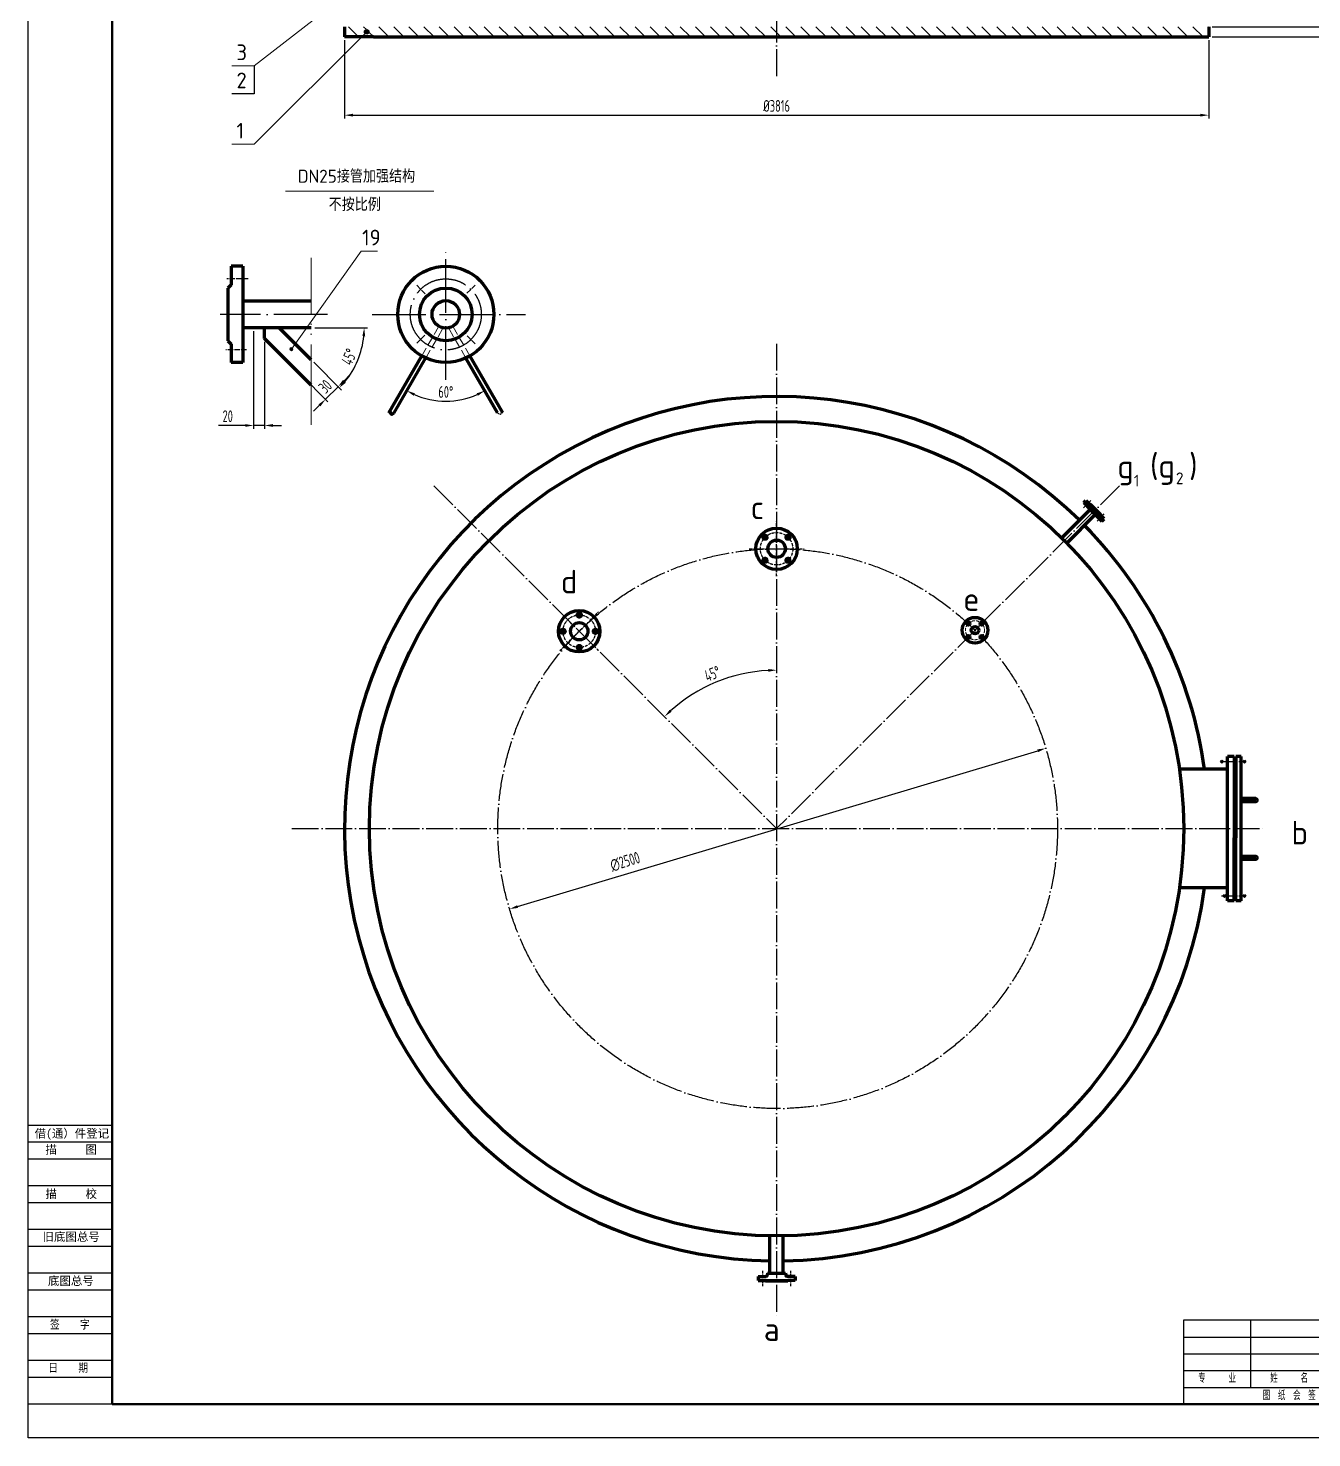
# Model space of a CAD drawing. Header units: millimetres. Extents: x -3106 to 5804, y -5569 to 7046.
# Drawn here: x -3106 to 2628, y -5569 to 726 of the extents above; entities that cross this region are included whole.
import ezdxf

# ---------------------------------------------------------------- set-up
doc = ezdxf.new("R2010")
doc.units = ezdxf.units.MM
for name, pattern in [('ACAD_ISO02W100', [11, 8, -3]), ('ACAD_ISO04W100', [30, 24, -3, 0, -3]), ('ACAD_ISO05W100', [33, 24, -3, 0, -3, 0, -3]), ('ACAD_ISO10W100', [18.7, 12, -3, 0.7, -3])]:
    doc.linetypes.add(name, pattern=pattern)
for name, color, linetype, lineweight in [('双点划线', 5, 'ACAD_ISO05W100', 18), ('标注', 7, 'Continuous', 18), ('粗实线', 4, 'Continuous', 70), ('细实线', 7, 'Continuous', 18), ('虚线', 2, 'ACAD_ISO02W100', 18)]:
    doc.layers.add(name, color=color, linetype=linetype, lineweight=lineweight)
doc.layers.add('点划线', color=1, linetype='ACAD_ISO04W100')
doc.layers.add('点画线', color=1, linetype='ACAD_ISO04W100')
doc.styles.add('GB', font='Tssdeng.shx', dxfattribs={"bigfont": 'hztxt.shx'})
doc.styles.add('HGCAD', font='gbenor.shx', dxfattribs={"width": 0.75, "bigfont": 'gbcbig.shx'})
doc.styles.get("Standard").update_dxf_attribs({"font": 'Tssdeng.shx', "bigfont": 'hztxt.shx'})
doc.styles.add('标准', font='Tssdeng.shx', dxfattribs={"bigfont": 'hztxt.shx'})
doc.dimstyles.new('GB', dxfattribs={"dimscale": 5, "dimtxt": 3.5, "dimasz": 2.5, "dimexe": 2.25, "dimexo": 2, "dimtad": 1, "dimdec": 0, "dimtxsty": 'GB', "dimcen": 2.5, "dimadec": 0, "dimazin": 0, "dimtfac": 1, "dimtdec": 0, "dimtmove": 0, "dimatfit": 3, "dimfxl": 0, "dimarcsym": 0})
doc.dimstyles.new('GB$0', dxfattribs={"dimscale": 20, "dimtxt": 3.5, "dimasz": 2.5, "dimexe": 2.25, "dimexo": 2, "dimtad": 1, "dimdec": 0, "dimtxsty": 'GB', "dimcen": 2.5, "dimadec": 0, "dimazin": 0, "dimtfac": 1, "dimtdec": 0, "dimtmove": 0, "dimatfit": 3, "dimfxl": 0, "dimarcsym": 0})
doc.dimstyles.new('GB$2', dxfattribs={"dimscale": 20, "dimtxt": 3.5, "dimasz": 2.5, "dimexe": 2.25, "dimexo": 2, "dimtad": 1, "dimdec": 0, "dimtxsty": 'GB', "dimcen": 2.5, "dimadec": 0, "dimazin": 0, "dimtfac": 1, "dimtdec": 0, "dimtmove": 0, "dimatfit": 3, "dimfxl": 0, "dimarcsym": 0})

# ---------------------------------------------------------------- blocks, each defined once
blk = doc.blocks.new('*D7')
at = {"color": 0, "lineweight": -2}
for p, q in [((-1693, 672.2), (-1693, 322.5)), ((2167, 672.2), (2167, 322.5)), ((-1655.5, 337.5), (2129.5, 337.5))]:
    blk.add_line(p, q, dxfattribs=at)
at = {"color": 0}
for points in [[(-1655.5, 343.8), (-1655.5, 331.3), (-1693, 337.5)], [(2129.5, 343.8), (2129.5, 331.3), (2167, 337.5)]]:
    blk.add_solid(points, dxfattribs=at)
at = {"layer": 'Defpoints', "color": 0}
for p in [(-1693, 687.2), (2167, 687.2), (2167, 337.5)]:
    blk.add_point(p, dxfattribs=at)
at = {"color": 0, "insert": (237, 378.8), "char_height": 52.5, "attachment_point": 5, "style": 'HGCAD'}
blk.add_mtext('%%C3816', dxfattribs=at)
blk = doc.blocks.new('*D9')
at = {"color": 0, "lineweight": -2}
for p, q in [((2835.5, 769.7), (2835.5, 807.2)), ((2182, 732.2), (2850.5, 732.2)), ((2835.5, 732.2), (2835.5, 687.2)), ((2182, 687.2), (2850.5, 687.2)), ((2835.5, 649.7), (2835.5, 536.7))]:
    blk.add_line(p, q, dxfattribs=at)
at = {"color": 0}
for points in [[(2829.3, 769.7), (2841.8, 769.7), (2835.5, 732.2)], [(2829.3, 649.7), (2841.8, 649.7), (2835.5, 687.2)]]:
    blk.add_solid(points, dxfattribs=at)
at = {"layer": 'Defpoints', "color": 0}
for p in [(2167, 732.2), (2167, 687.2), (2835.5, 687.2)]:
    blk.add_point(p, dxfattribs=at)
at = {"color": 0, "insert": (2794.3, 574.4), "char_height": 52.5, "attachment_point": 5, "rotation": 90, "style": 'HGCAD'}
blk.add_mtext('10', dxfattribs=at)
blk = doc.blocks.new('*D17')
at = {"color": 0, "lineweight": -2}
blk.add_arc((237, -2848.9), 707.9, 93.0357, 131.9643, dxfattribs=at)
at = {"color": 0}
for points in [[(199.3, -2135.8), (199.7, -2148.3), (237, -2141)], [(-232, -2327.1), (-240.6, -2318), (-263.5, -2348.3)]]:
    blk.add_solid(points, dxfattribs=at)
at = {"layer": 'Defpoints', "color": 0}
for p in [(237, -683.4), (-1294.2, -1317.7), (53.8, -2165.1), (237, -2848.9), (237, -5023.7)]:
    blk.add_point(p, dxfattribs=at)
at = {"color": 0, "insert": (-49.7, -2156.8), "char_height": 52.5, "attachment_point": 5, "rotation": 22.5, "style": 'HGCAD'}
blk.add_mtext('45%%D', dxfattribs=at)
blk = doc.blocks.new('*D21')
at = {"color": 0, "lineweight": -2}
blk.add_line((-919.8, -3196.9), (1403.1, -2500.8), dxfattribs=at)
at = {"color": 0}
for points in [[(1401.3, -2494.8), (1404.9, -2506.8), (1439.1, -2490.1)], [(-921.6, -3190.9), (-918, -3202.9), (-955.7, -3207.7)]]:
    blk.add_solid(points, dxfattribs=at)
at = {"layer": 'Defpoints', "color": 0}
for p in [(1439.1, -2490.1), (-955.7, -3207.7)]:
    blk.add_point(p, dxfattribs=at)
at = {"color": 0, "insert": (-439.6, -2996.3), "char_height": 52.5, "attachment_point": 5, "rotation": 16.68112, "style": 'HGCAD'}
blk.add_mtext('∅2500', dxfattribs=at)
blk = doc.blocks.new('*D41')
at = {"color": 0, "lineweight": -2}
for p, q in [((-1830.7, -766.2), (-1711.1, -885.8)), ((-1886.9, -822.4), (-1767.3, -942)), ((-1721.7, -875.2), (-1777.9, -931.4)), ((-1695.2, -848.7), (-1668.6, -822.2)), ((-1804.4, -957.9), (-1830.9, -984.5))]:
    blk.add_line(p, q, dxfattribs=at)
at = {"color": 0}
for points in [[(-1699.6, -844.3), (-1690.7, -853.1), (-1721.7, -875.2)], [(-1808.8, -953.5), (-1800, -962.4), (-1777.9, -931.4)]]:
    blk.add_solid(points, dxfattribs=at)
at = {"layer": 'Defpoints', "color": 0}
for p in [(-1897.5, -811.8), (-1841.3, -755.6), (-1777.9, -931.4)]:
    blk.add_point(p, dxfattribs=at)
at = {"color": 0, "insert": (-1779, -874.1), "char_height": 52.5, "attachment_point": 5, "rotation": 45, "style": 'HGCAD'}
blk.add_mtext('30', dxfattribs=at)
blk = doc.blocks.new('*D42')
at = {"color": 0, "lineweight": -2}
for p, q in [((-1826.3, -611.9), (-1590.1, -611.9)), ((-1830.7, -766.2), (-1705.8, -891.1))]:
    blk.add_line(p, q, dxfattribs=at)
blk.add_arc((-1985, -611.9), 379.9, 320.65808, 354.34192, dxfattribs=at)
at = {"color": 0}
for points in [[(-1613.2, -649), (-1600.7, -649.6), (-1605.1, -611.9)], [(-1686.6, -856.9), (-1695.9, -848.5), (-1716.4, -880.5)]]:
    blk.add_solid(points, dxfattribs=at)
at = {"layer": 'Defpoints', "color": 0}
for p in [(-2147.5, -611.9), (-1985, -611.9), (-1841.3, -611.9), (-1841.3, -755.6), (-1656, -801.8)]:
    blk.add_point(p, dxfattribs=at)
at = {"color": 0, "insert": (-1672.2, -741.5), "char_height": 52.5, "attachment_point": 5, "rotation": 67.5, "style": 'HGCAD'}
blk.add_mtext('45%%D', dxfattribs=at)
blk = doc.blocks.new('*D43')
at = {"color": 0, "lineweight": -2}
blk.add_arc((-1240.5, -592), 347.9, 246.17951, 293.82049, dxfattribs=at)
at = {"color": 0}
for points in [[(-1383.9, -915.8), (-1378.2, -904.7), (-1414.5, -893.3)], [(-1102.9, -904.7), (-1097.2, -915.8), (-1066.6, -893.3)]]:
    blk.add_solid(points, dxfattribs=at)
at = {"layer": 'Defpoints', "color": 0}
for p in [(-1329.9, -746.8), (-1151, -747), (-1300.9, -934.6), (-1471.7, -992.4), (-1009.4, -992.4)]:
    blk.add_point(p, dxfattribs=at)
at = {"color": 0, "insert": (-1240.5, -898.6), "char_height": 52.5, "attachment_point": 5, "style": 'HGCAD'}
blk.add_mtext('60%%D', dxfattribs=at)
blk = doc.blocks.new('*D37')
at = {"color": 0, "lineweight": -2}
for p, q in [((-2098.9, -626.9), (-2098.9, -1063.3)), ((-2050, -674.3), (-2050, -1063.3)), ((-2136.4, -1048.3), (-2255.4, -1048.3)), ((-2050, -1048.3), (-2098.9, -1048.3)), ((-2012.5, -1048.3), (-1975, -1048.3))]:
    blk.add_line(p, q, dxfattribs=at)
at = {"color": 0}
for points in [[(-2136.4, -1042), (-2136.4, -1054.5), (-2098.9, -1048.3)], [(-2012.5, -1042), (-2012.5, -1054.5), (-2050, -1048.3)]]:
    blk.add_solid(points, dxfattribs=at)
at = {"layer": 'Defpoints', "color": 0}
for p in [(-2098.9, -611.9), (-2050, -659.3), (-2098.9, -1048.3)]:
    blk.add_point(p, dxfattribs=at)
at = {"color": 0, "insert": (-2214.6, -1007), "char_height": 52.5, "attachment_point": 5, "style": 'HGCAD'}
blk.add_mtext('20', dxfattribs=at)

msp = doc.modelspace()

# ---------------------------------------------------------------- hatches: boundary and pattern name
h = msp.add_hatch()
h.set_pattern_fill('ANSI31', color=0, scale=15, angle=90, style=0)
h.paths.add_polyline_path([(-1563, 732.16), (-1693, 732.16), (-1693, 687.16), (-1616.54, 687.16), (-1601.02, 702.68, -1.4966058), (-1583.95, 709.75, -0.6681786), (-1601.02, 702.68), (-1616.54, 687.16), (-1563, 687.16), (237, 687.16), (237, 732.16)])
h.paths.add_polyline_path([(2037, 687.16), (2167, 687.16), (2167, 732.16), (237, 732.16), (237, 687.16)])
msp.add_hatch(color=0).paths.add_polyline_path([(-1603.95, 709.77, 1), (-1583.95, 709.73, 1)])
at = {"layer": '细实线'}
msp.add_hatch(color=0, dxfattribs=at).paths.add_polyline_path([(-1923.17, -707.02, -1), (-1937.75, -707.02, -1)])

# ---------------------------------------------------------------- linework, layer by layer
at = {"color": 0, "lineweight": -3}
for p, q in [((-3105.92, -5569.28), (-3105.92, 7045.72)), ((-2730.92, -4174.28), (-3105.92, -4174.28)), ((-2730.92, -4249.28), (-3105.92, -4249.28)), ((-2730.92, -4324.28), (-3105.92, -4324.28)), ((-2730.92, -4444.28), (-3105.92, -4444.28)), ((-2730.92, -4519.28), (-3105.92, -4519.28)), ((-2730.92, -4639.28), (-3105.92, -4639.28)), ((-2730.92, -4714.28), (-3105.92, -4714.28)), ((-2730.92, -4834.28), (-3105.92, -4834.28)), ((-2730.92, -4834.28), (-3105.92, -4834.28)), ((-2730.92, -4909.28), (-3105.92, -4909.28)), ((-2730.92, -5029.28), (-3105.92, -5029.28)), ((2954.08, -5044.28), (2054.08, -5044.28)), ((2054.08, -5044.28), (2054.08, -5419.28)), ((2354.08, -5044.28), (2354.08, -5344.28)), ((-2730.92, -5104.28), (-3105.92, -5104.28)), ((2054.08, -5119.28), (2954.08, -5119.28)), ((-2730.92, -5224.28), (-3105.92, -5224.28)), ((2054.08, -5194.28), (2954.08, -5194.28)), ((2054.08, -5269.28), (2954.08, -5269.28)), ((-2730.92, -5299.28), (-3105.92, -5299.28)), ((2054.08, -5344.28), (2954.08, -5344.28)), ((-2730.92, -5419.28), (-3105.92, -5419.28)), ((5804.08, -5569.28), (-3105.92, -5569.28))]:
    msp.add_line(p, q, dxfattribs=at)
at = {"color": 0, "lineweight": 50}
for p, q in [((-2730.92, -5419.28), (-2730.92, 6895.72)), ((5654.08, -5419.28), (-2730.92, -5419.28))]:
    msp.add_line(p, q, dxfattribs=at)
at = {"color": 0}
for p, q in [((-2096.34, 207.36), (-1593.95, 709.75)), ((-2096.34, 557.66), (-2096.34, 432.16)), ((-2096.34, 432.16), (-2196.34, 432.16))]:
    msp.add_line(p, q, dxfattribs=at)
at = {"color": 0, "linetype": 'ACAD_ISO10W100'}
for p, q in [((237, -1721.38), (237, -1476.38)), ((175.13, -1537), (196.34, -1558.22)), ((298.87, -1537), (277.66, -1558.22)), ((114.5, -1598.88), (359.5, -1598.88)), ((175.13, -1660.75), (196.34, -1639.54)), ((298.87, -1660.75), (277.66, -1639.54)), ((-731.17, -2053.94), (-557.93, -1880.7)), ((-557.93, -2053.94), (-731.17, -1880.7)), ((-644.55, -1879.82), (-644.55, -1909.82)), ((-732.05, -1967.32), (-702.05, -1967.32)), ((-557.05, -1967.32), (-587.05, -1967.32)), ((-644.55, -2054.82), (-644.55, -2024.82)), ((174.5, -4823.7), (174.5, -4891.7)), ((299.5, -4823.7), (299.5, -4891.7))]:
    msp.add_line(p, q, dxfattribs=at)
at = {"color": 0}
msp.add_circle((-1593.95, 709.75), 10, dxfattribs=at)
at = {"color": 0, "linetype": 'ACAD_ISO10W100'}
for centre in [(237, -1598.88), (-644.55, -1967.32)]:
    msp.add_circle(centre, 72.5, dxfattribs=at)
at = {"color": 0, "lineweight": -3}
msp.add_point((2354.08, -5044.28), dxfattribs=at)
at = {"layer": '双点划线', "color": 0, "ltscale": 15}
msp.add_line((-1841.28, -1046.09), (-1841.28, -299.5), dxfattribs=at)
at = {"layer": '标注', "color": 0}
msp.add_line((-1955.93, -2.08), (-1293.44, -2.08), dxfattribs=at)
msp.add_spline([(-986.35, -992.35), (-994.95, -992.35), (-994.95, -997.35), (-1009.39, -992.35)], degree=3, dxfattribs=at)
at = {"layer": '点划线', "color": 0, "ltscale": 5}
for p, q in [((237, 6185.5), (237, 497.95)), ((237, -683.41), (237, -5023.66)), ((-1294.21, -1317.66), (237, -2848.87)), ((1768.21, -1317.66), (237, -2848.87)), ((-1928.46, -2848.87), (2411.79, -2848.87))]:
    msp.add_line(p, q, dxfattribs=at)
at = {"layer": '点划线', "color": 0}
for p, q in [((-2123.16, -393.51), (-2218.3, -393.51)), ((-1332.11, -460.36), (-1370.12, -422.26)), ((-1146.13, -457.95), (-1109.66, -421.56)), ((-1333.56, -644.96), (-1369.49, -680.8)), ((-1145.64, -647.25), (-1109.8, -683.17)), ((-2130.37, -710.77), (-2222.41, -710.77)), ((1608.2, -1415.52), (1640.58, -1383.13)), ((1668.3, -1475.63), (1700.69, -1443.24))]:
    msp.add_line(p, q, dxfattribs=at)
at = {"layer": '点划线', "color": 0, "ltscale": 3}
for p, q in [((2223.57, -2548.87), (2331.85, -2548.87)), ((2223.57, -3148.87), (2331.85, -3148.87))]:
    msp.add_line(p, q, dxfattribs=at)
at = {"layer": '点划线', "color": 0, "ltscale": 5}
msp.add_circle((241.66, -2848.87), 1250, dxfattribs=at)
at = {"layer": '点画线', "color": 0, "ltscale": 10}
for p, q in [((-1240.53, -845.17), (-1240.53, -269.1)), ((-1768.66, -552.14), (-2248.28, -552.14)), ((-1569.37, -552.14), (-885.23, -552.14))]:
    msp.add_line(p, q, dxfattribs=at)
msp.add_circle((-1240.53, -552.14), 158.63, dxfattribs=at)
at = {"layer": '粗实线', "color": 0}
for p, q in [((-1693, 732.16), (-1693, 687.16)), ((2167, 732.16), (2167, 687.16)), ((-1563, 687.16), (-1693, 687.16)), ((-1563, 687.16), (2037, 687.16)), ((2037, 687.16), (2167, 687.16)), ((-2147.54, -337.52), (-2199.8, -337.52)), ((-2199.8, -337.52), (-2199.8, -419.64)), ((-2147.54, -337.52), (-2147.54, -766.76)), ((-2199.8, -419.64), (-2214.73, -434.57)), ((-2214.73, -434.57), (-2214.73, -669.71)), ((-1841.28, -492.42), (-2147.54, -492.42)), ((-1841.28, -611.86), (-2147.54, -611.86)), ((-2050.01, -659.32), (-2050.01, -611.86)), ((-1841.28, -755.6), (-1985.02, -611.86)), ((-2214.73, -669.71), (-2199.8, -684.64)), ((-2199.8, -684.64), (-2199.8, -766.76)), ((-1841.28, -868.06), (-2050.01, -659.32)), ((-1494.72, -992.35), (-1347.86, -737.99)), ((-1471.68, -992.35), (-1329.93, -746.84)), ((-1009.39, -992.35), (-1151.02, -747.05)), ((-986.35, -992.35), (-1133.21, -737.99)), ((-2147.54, -766.76), (-2199.8, -766.76)), ((1608.64, -1393.86), (1618.54, -1383.96)), ((1618.54, -1383.96), (1636.22, -1401.64)), ((1510.51, -1550.68), (1637.99, -1423.21)), ((1533.16, -1573.29), (1660.61, -1445.84)), ((1608.64, -1393.86), (1637.99, -1423.21)), ((1636.22, -1401.64), (1637.63, -1400.23)), ((1636.22, -1401.64), (1682.18, -1447.6)), ((1637.63, -1400.23), (1683.6, -1446.19)), ((1637.99, -1423.21), (1689.96, -1475.18)), ((1683.6, -1446.19), (1682.18, -1447.6)), ((1699.86, -1465.28), (1682.18, -1447.6)), ((1689.96, -1475.18), (1699.86, -1465.28)), ((2222.78, -2546.04), (2228.43, -2551.7)), ((2222.78, -2551.7), (2228.43, -2546.04)), ((2250.76, -3171.37), (2250.76, -2526.37)), ((2280.76, -2526.37), (2250.76, -2526.37)), ((2280.76, -2526.37), (2280.76, -2890.44)), ((2287.76, -2567.33), (2280.76, -2567.33)), ((2287.76, -2567.33), (2280.76, -2567.33)), ((2287.76, -2526.37), (2287.76, -2890.33)), ((2311.76, -2526.37), (2287.76, -2526.37)), ((2311.76, -2848.87), (2311.76, -2526.37)), ((2323.52, -2546.04), (2329.18, -2551.7)), ((2323.52, -2551.7), (2329.18, -2546.04)), ((2250.76, -2583.87), (2034.6, -2583.87)), ((2377.56, -2714.37), (2311.76, -2714.37)), ((2377.56, -2728.37), (2311.76, -2728.37)), ((2280.76, -3171.37), (2280.76, -2890.44)), ((2287.76, -3171.37), (2287.76, -2890.33)), ((2311.76, -3171.37), (2311.76, -2848.87)), ((2377.56, -2972.69), (2311.76, -2972.69)), ((2377.56, -2986.69), (2311.76, -2986.69)), ((2250.76, -3113.87), (2034.6, -3113.87)), ((2234.31, -3151.7), (2239.97, -3146.04)), ((2234.31, -3146.04), (2239.97, -3151.7)), ((2287.76, -3130.41), (2280.76, -3130.41)), ((2323.52, -3151.7), (2329.18, -3146.04)), ((2323.52, -3146.04), (2329.18, -3151.7)), ((2280.76, -3171.37), (2250.76, -3171.37)), ((2311.76, -3171.37), (2287.76, -3171.37)), ((207.5, -4834.7), (207.5, -4667.18)), ((266.5, -4834.7), (266.5, -4667.18)), ((196.72, -4834.7), (195.54, -4844.31)), ((196.72, -4834.7), (207.5, -4834.7)), ((207.5, -4834.7), (266.5, -4834.7)), ((266.5, -4834.7), (277.28, -4834.7)), ((277.28, -4834.7), (278.46, -4844.31)), ((154.5, -4848.7), (190.57, -4848.7)), ((154.5, -4848.7), (154.5, -4866.7)), ((154.5, -4866.7), (187.5, -4866.7)), ((187.5, -4866.7), (187.5, -4868.7)), ((187.5, -4866.7), (286.5, -4866.7)), ((187.5, -4868.7), (286.5, -4868.7)), ((207.5, -4868.7), (266.5, -4868.7)), ((319.5, -4848.7), (283.42, -4848.7)), ((286.5, -4868.7), (286.5, -4866.7)), ((319.5, -4866.7), (286.5, -4866.7)), ((319.5, -4848.7), (319.5, -4866.7))]:
    msp.add_line(p, q, dxfattribs=at)
for centre, radius in [((-1240.53, -552.14), 214.62), ((-1240.53, -552.14), 117.57), ((-1240.53, -552.14), 61.59), ((237, -2848.87), 1818.55), ((237, -1598.88), 92.5), ((185.73, -1547.61), 9), ((237, -1598.88), 39), ((288.26, -1547.61), 9), ((185.73, -1650.14), 9), ((288.26, -1650.14), 9), ((-644.55, -1967.32), 92.5), ((-644.55, -1894.82), 9), ((-644.55, -1967.32), 39), ((1123.21, -1962.65), 57.5), ((1093.16, -1932.6), 7), ((1123.21, -1962.65), 16.5), ((1153.26, -1932.6), 7), ((-717.05, -1967.32), 9), ((-572.05, -1967.32), 9), ((1093.16, -1992.71), 7), ((1153.26, -1992.71), 7), ((-644.55, -2039.82), 9)]:
    msp.add_circle(centre, radius, dxfattribs=at)
for centre, radius, start, end in [((237, -2848.87), 1930, 45.517897, 269.124201), ((237, -2848.87), 1930, 7.891969, 44.567904), ((2375.49, -2721.37), 7.3, 286.508429, 73.491571), ((2375.49, -2979.69), 7.3, 286.508429, 73.491571), ((237, -2848.87), 1930, 270.875799, 352.108031), ((190.57, -4843.7), 5, 270, 352.999975), ((283.42, -4843.7), 5, 187.000025, 270)]:
    msp.add_arc(centre, radius, start, end, dxfattribs=at)
msp.add_spline([(-1494.72, -992.35), (-1484.71, -992.35), (-1484.71, -996.99), (-1471.68, -992.35)], degree=3, dxfattribs=at)
at = {"layer": '细实线', "color": 0}
for p, q in [((-2096.34, 557.66), (-1741, 832.66)), ((-2096.34, 557.66), (-2196.34, 557.66)), ((-2096.34, 207.36), (-2196.34, 207.36)), ((-1930.46, -707.02), (-1618.48, -269.69)), ((-1618.48, -269.69), (-1545.58, -269.69))]:
    msp.add_line(p, q, dxfattribs=at)
at = {"layer": '细实线', "color": 0, "linetype": 'ACAD_ISO10W100'}
for p, q in [((1083.97, -1923.41), (1102.35, -1941.79)), ((1162.46, -1923.41), (1144.07, -1941.79)), ((1083.97, -2001.9), (1102.35, -1983.51)), ((1162.46, -2001.9), (1144.07, -1983.51))]:
    msp.add_line(p, q, dxfattribs=at)
at = {"layer": '细实线', "color": 0}
msp.add_circle((-1930.46, -707.02), 7.29, dxfattribs=at)
at = {"layer": '细实线', "color": 0, "linetype": 'ACAD_ISO10W100'}
msp.add_circle((1123.21, -1962.65), 42.5, dxfattribs=at)
at = {"layer": '虚线', "color": 0, "ltscale": 5}
for p, q in [((-1347.86, -737.99), (-1271.35, -605.46)), ((-1330.12, -747.17), (-1252.41, -612.57)), ((-1150.95, -747.17), (-1228.66, -612.57)), ((-1133.21, -737.99), (-1209.72, -605.46))]:
    msp.add_line(p, q, dxfattribs=at)

# ---------------------------------------------------------------- texts
at = {"color": 0, "lineweight": -3, "style": '标准', "width": 0.667}
for s, p in [('专      业', (2119.74, -5323.45)), ('姓      名', (2441.75, -5323.01)), ('图  纸  会  签', (2408.53, -5400.28))]:
    msp.add_text(s, height=37.5, dxfattribs=at).set_placement(p)
at = {"color": 0, "lineweight": -3, "char_height": 37.5, "width": 9331.2, "attachment_point": 5}
for s, insert in [('\\f仿宋_GB2312|b0|i0|c134|p49;借(通）件登记', (-2910.67, -4215.13)), ('\\f仿宋_GB2312|b0|i0|c134|p49;描     图', (-2913.98, -4284.46)), ('\\f仿宋_GB2312|b0|i0|c134|p49;描     校', (-2913.39, -4481.92)), ('\\f仿宋_GB2312|b0|i0|c134|p49;旧底图总号', (-2913.93, -4673.83)), ('\\f仿宋_GB2312|b0|i0|c134|p49;底图总号', (-2915.28, -4870.61)), ('签    字', (-2919.77, -5066.67)), ('日    期', (-2927.2, -5260.24))]:
    msp.add_mtext(s, dxfattribs=dict(at, insert=insert))
at = {"layer": '标注', "color": 0, "style": 'GB'}
for s, insert, char_height, width, attachment_point in [('3', (-2175.49, 653.26), 70, 96.0004, 1), ('2', (-2175.49, 527.77), 70, 96.0004, 1), ('1', (-2175.49, 302.96), 70, 96.0004, 1), ('19', (-1614.28, -173.91), 70, 96.0004, 1), ('g', (1832.79, -1178.82), 105, 144.0007, 3), ('2', (2054.69, -1258.04), 52.5, 72.0003, 3), ('1', (1857.61, -1268.53), 52.5, 72.0003, 3), ('c', (180.77, -1361.82), 105, 144.0007, 3), ('d', (-652.58, -1693.23), 105, 144.0007, 3), ('e', (1143.3, -1771.08), 105, 144.0007, 3), ('b', (2536.65, -2814.45), 105, 144.0007, 1), ('a', (250.48, -5031.34), 105, 144.0007, 3)]:
    msp.add_mtext(s, dxfattribs=dict(at, insert=insert, char_height=char_height, width=width, attachment_point=attachment_point))
at = {"layer": '标注', "color": 0, "char_height": 58.32, "width": 896.2401, "attachment_point": 1}
for s, insert in [('DN25接管加强结构', (-1901.7, 94.03)), ('不按比例', (-1763.82, -32.07))]:
    msp.add_mtext(s, dxfattribs=dict(at, insert=insert))
at = {"layer": '标注', "color": 0, "insert": (2117.21, -1176.7), "char_height": 105, "attachment_point": 3, "style": 'GB'}
msp.add_mtext('(g )', dxfattribs=at)

# ---------------------------------------------------------------- dimensions: what is measured, and where the dimension line sits
at = {"color": 0}
dim = msp.add_linear_dim(base=(2835.51, 687.16), p1=(2167, 732.16), p2=(2167, 687.16), angle=90, text='10', dimstyle='GB', override={"dimscale": 15, "dimexe": 1, "dimexo": 1, "dimgap": 1, "dimdec": 1, "dimdsep": 46, "dimtxsty": 'HGCAD', "dimcen": 0, "dimadec": 1, "dimtdec": 1, "dimatfit": 1}, dxfattribs=at)
dim.commit()
dim.dimension.update_dxf_attribs({"geometry": '*D9', "text_midpoint": (2794.26, 574.45)})
for base, p1, p2, text, dimstyle, picture, middle in [((2167, 337.55), (-1693, 687.16), (2167, 687.16), '%%C3816', 'GB', '*D7', (237, 378.8)), ((-2098.86, -1048.25), (-2050.01, -659.32), (-2098.86, -611.86), '20', 'GB$0', '*D37', (-2214.61, -1007))]:
    dim = msp.add_linear_dim(base=base, p1=p1, p2=p2, text=text, dimstyle=dimstyle, override={"dimscale": 15, "dimexe": 1, "dimexo": 1, "dimgap": 1, "dimdec": 1, "dimdsep": 46, "dimtxsty": 'HGCAD', "dimcen": 0, "dimadec": 1, "dimtdec": 1, "dimatfit": 1}, dxfattribs=at)
    dim.commit()
    dim.dimension.update_dxf_attribs({"geometry": picture, "text_midpoint": middle})
for base, line1, line2, dimstyle, picture, middle in [((-1656.02, -801.8), ((-1841.28, -611.86), (-2147.54, -611.86)), ((-1841.28, -755.6), (-1985.02, -611.86)), 'GB$2', '*D42', (-1672.15, -741.45)), ((53.79, -2165.13), ((237, -683.41), (237, -5023.66)), ((-1294.21, -1317.66), (237, -2848.87)), 'GB', '*D17', (-49.67, -2156.78))]:
    dim = msp.add_angular_dim_2l(base=base, line1=line1, line2=line2, text='45%%D', dimstyle=dimstyle, override={"dimscale": 15, "dimexe": 1, "dimexo": 1, "dimgap": 1, "dimdec": 1, "dimdsep": 46, "dimtxsty": 'HGCAD', "dimcen": 0, "dimadec": 1, "dimtdec": 1, "dimatfit": 1}, dxfattribs=at)
    dim.commit()
    dim.dimension.update_dxf_attribs({"geometry": picture, "text_midpoint": middle})
dim = msp.add_angular_dim_2l(base=(-1300.94, -934.58), line1=((-1009.39, -992.35), (-1151.02, -747.05)), line2=((-1471.68, -992.35), (-1329.93, -746.84)), text='60%%D', dimstyle='GB$2', override={"dimscale": 15, "dimexe": 1, "dimexo": 1, "dimgap": 1, "dimdec": 1, "dimdsep": 46, "dimtxsty": 'HGCAD', "dimcen": 0, "dimadec": 1, "dimtdec": 1, "dimatfit": 1}, dxfattribs=at)
dim.commit()
dim.dimension.update_dxf_attribs({"geometry": '*D43', "text_midpoint": (-1240.53, -939.87), "dimtype": 162})
dim = msp.add_linear_dim(base=(-1777.91, -931.42), p1=(-1841.28, -755.6), p2=(-1897.5, -811.83), angle=225, text='30', dimstyle='GB$0', override={"dimscale": 15, "dimexe": 1, "dimexo": 1, "dimgap": 1, "dimdec": 1, "dimdsep": 46, "dimtxsty": 'HGCAD', "dimcen": 0, "dimadec": 1, "dimtdec": 1, "dimatfit": 1}, dxfattribs=at)
dim.commit()
dim.dimension.update_dxf_attribs({"geometry": '*D41', "text_midpoint": (-1749.79, -903.31), "dimtype": 161})
dim = msp.add_diameter_dim_2p(p1=(-955.73, -3207.67), p2=(1439.06, -2490.06), dimstyle='GB', override={"dimscale": 15, "dimexe": 1, "dimexo": 1, "dimgap": 1, "dimdec": 1, "dimdsep": 46, "dimtxsty": 'HGCAD', "dimcen": 0, "dimadec": 1, "dimtdec": 2, "dimtmove": 2, "dimatfit": 1}, dxfattribs=at)
dim.commit()
dim.dimension.update_dxf_attribs({"geometry": '*D21', "text_midpoint": (-439.62, -2996.27), "dimtype": 163})

doc.saveas('drawing.dxf')
